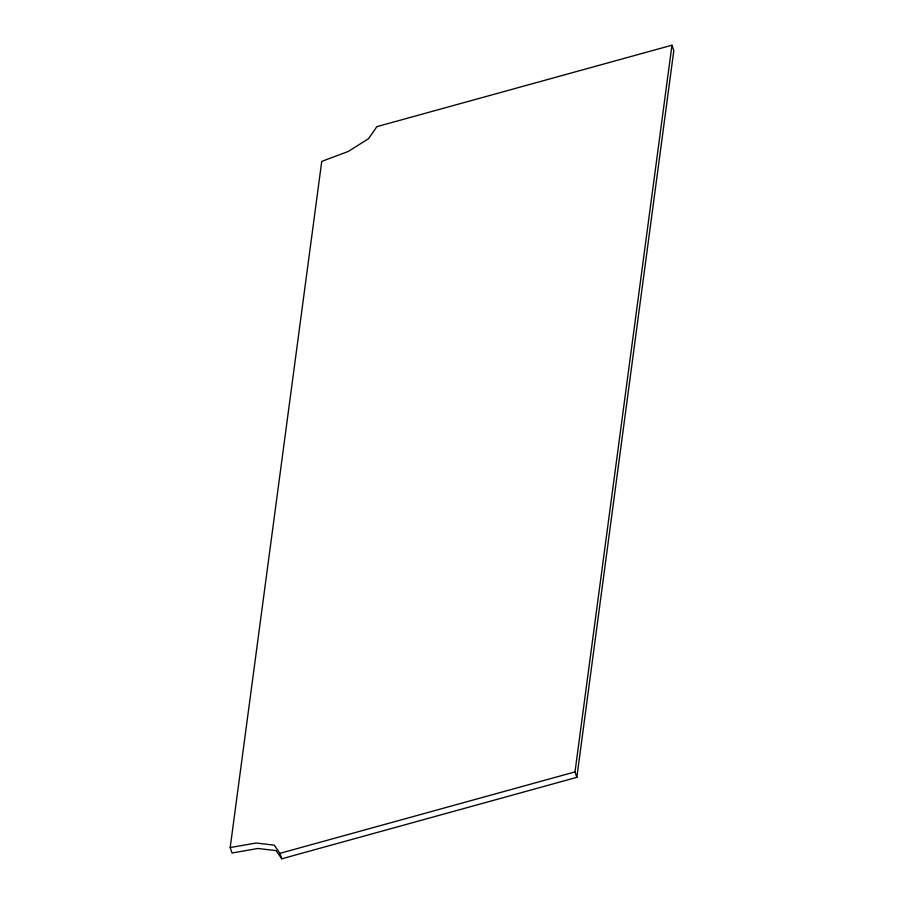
<?xml version="1.0" encoding="UTF-8"?>
<svg xmlns="http://www.w3.org/2000/svg" width="904" height="904" viewBox="0 0 904 904"><rect width="100%" height="100%" fill="white"/><g stroke="black" fill="none" stroke-linecap="round" stroke-linejoin="round"><path stroke-width="1.36" d="M230.192 847.556L321.756 161.375L348.322 151.431L368.504 138.719L376.878 126.65L671.966 45.2L673.808 50.658L576.842 777.35L281.765 858.8L276.093 850.607L257.889 848.483L232.034 853.003L230.192 847.556L256.047 843.036L274.251 845.15L279.924 853.342L281.765 858.8M576.842 777.35L575 771.903L671.966 45.2M279.924 853.342L575 771.903"/></g></svg>
